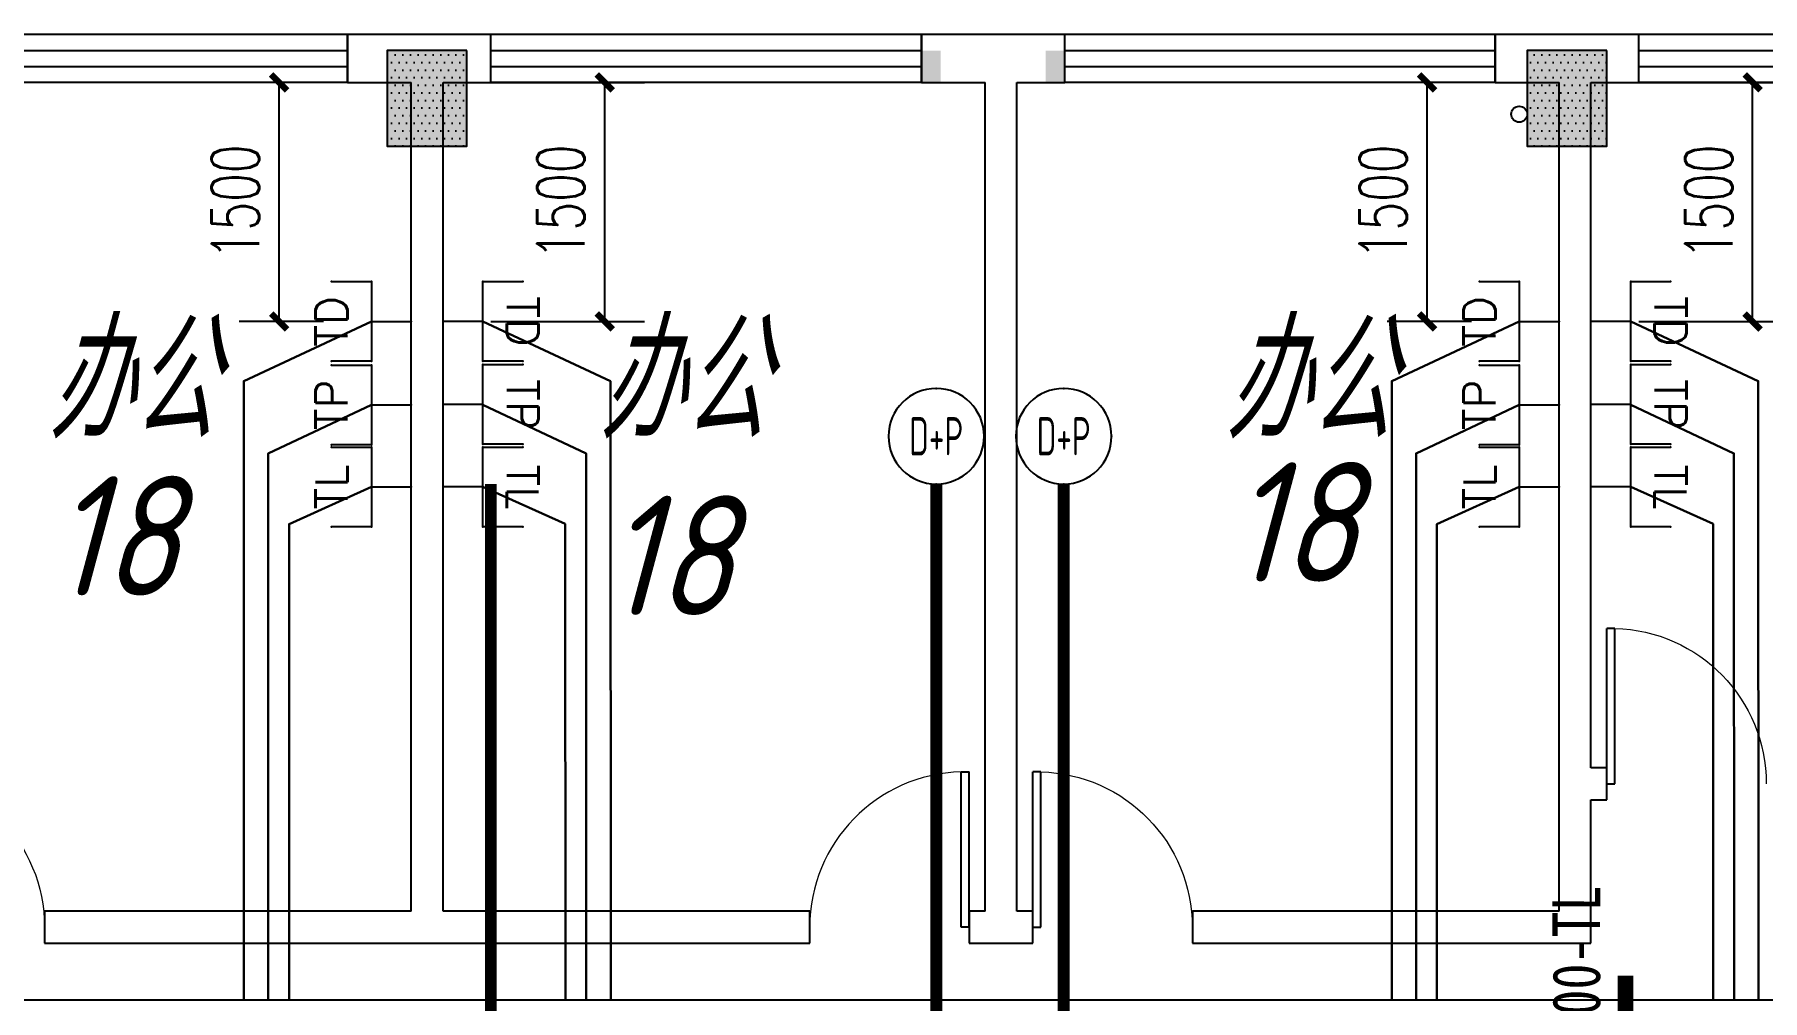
# Model space of a CAD drawing. Extents: x 1398449 to 2142961, y 256969 to 1032940.
# Drawn here: x 1605029 to 1615867, y 317858 to 323917 of the extents above; entities that cross this region are included whole.
import ezdxf
from ezdxf.enums import TextEntityAlignment as Align

# ---------------------------------------------------------------- set-up
doc = ezdxf.new("R2010")
doc.units = 0
doc.header["$LTSCALE"] = 1500
doc.header["$PDSIZE"] = 50
for name, color, linetype in [('1-建筑底图', 8, 'Continuous'), ('COLU', 7, 'Continuous'), ('EQUIP-通讯', 3, 'Continuous'), ('TEL_DIM', 3, 'Continuous'), ('WIRE-综合布线', 5, 'Continuous'), ('光纤点位', 3, 'Continuous'), ('内网桥架', 1, 'Continuous'), ('墙填充', 252, 'Continuous'), ('抗震支吊架', 2, 'Continuous'), ('构造柱', 6, 'Continuous'), ('水', 5, 'Continuous'), ('红机电话', 3, 'Continuous'), ('结构柱子', 253, 'Continuous'), ('蓝机电话', 3, 'Continuous')]:
    doc.layers.add(name, color=color, linetype=linetype)
doc.layers.add('内网线路', color=1, linetype='Continuous', lineweight=30)
doc.styles.add('_TCH_DIM_T3', font='SIMPLEX', dxfattribs={"width": 0.705882, "bigfont": 'GBCBIG'})
doc.styles.add('_TEL_ATTDEF', font='GBENOR', dxfattribs={"width": 0.8, "height": 3, "bigfont": 'GBCBIG'})
doc.styles.add('_TEL_DIM', font='SIMPLEX', dxfattribs={"width": 0.8, "height": 3.5, "bigfont": 'HZTXT'})
doc.styles.add('kzcad', font='', dxfattribs={"width": 0.8})
doc.styles.get("Standard").update_dxf_attribs({"font": 'gbeitc.shx', "bigfont": 'gbcbig.shx'})
doc.styles.get('kzcad').set_extended_font_data('SimSun')
doc.linetypes.add('JIEDI', pattern='A,1.25,-0.25,0.25,-0.25,0.625,["/",Standard,S=0.6,R=0,X=0,Y=-0.3],0.625,-0.25,0.25,-0.25', length=4)
doc.dimstyles.new('_TCH_ARCH&&100', dxfattribs={"dimtxt": 297.5, "dimasz": 100, "dimexe": 250, "dimexo": 300, "dimgap": 126.25, "dimtad": 1, "dimdec": 0, "dimzin": 0, "dimdsep": 46, "dimtxsty": '_TCH_DIM_T3', "dimblk": 'ARCHTICK', "dimcen": 0.09, "dimclrt": 7, "dimazin": 2, "dimtfac": 1, "dimtdec": 0, "dimtix": 1, "dimtmove": 2, "dimatfit": 3, "dimfxl": 1, "dimtolj": 1, "dimtzin": 0, "dimarcsym": 0})
pattern_1 = [(0, (-733263.436, -708672.53), (23.8125, 47.625), [0, -47.625])]

# ---------------------------------------------------------------- blocks, each defined once
blk = doc.blocks.new('ghyhytjhrtret')
at = {"layer": '构造柱', "color": 0}
for points in [[(-330489, 1099337), (-330489, 1099137), (-330609, 1099337), (-330609, 1099137)], [(-329709, 1099337), (-329709, 1099137), (-329829, 1099337), (-329829, 1099137)]]:
    blk.add_solid(points, dxfattribs=at)
blk = doc.blocks.new('A$C737A27E0')
at = {"layer": '结构柱子'}
h = blk.add_hatch(color=6, dxfattribs=at)
h.dxf.hatch_style = 1
h.paths.add_polyline_path([(57350, 21800), (56850, 21800), (56850, 21200), (57350, 21200)])
h = blk.add_hatch(color=6, dxfattribs=at)
h.dxf.hatch_style = 1
h.paths.add_polyline_path([(64500, 21800), (64000, 21800), (64000, 21200), (64500, 21200)])
at = {"layer": '结构柱子', "color": 6}
for points in [[(57350, 21800), (56850, 21800), (56850, 21200), (57350, 21200)], [(64500, 21800), (64000, 21800), (64000, 21200), (64500, 21200)]]:
    blk.add_lwpolyline(points, close=True, dxfattribs=at)
blk = doc.blocks.new('A$C6ABE5480')
at = {"layer": '墙填充'}
h = blk.add_hatch(dxfattribs=at)
h.set_pattern_fill('DOTS', color=256, scale=30)
h.set_pattern_definition(pattern_1)
h.paths.add_polyline_path([(57350, 21800), (56850, 21800), (56850, 21200), (57350, 21200)])
h = blk.add_hatch(dxfattribs=at)
h.set_pattern_fill('DOTS', color=256, scale=30)
h.set_pattern_definition(pattern_1)
h.paths.add_polyline_path([(64500, 21800), (64000, 21800), (64000, 21200), (64500, 21200)])
at = {"layer": 'COLU', "color": 6}
for points in [[(57350, 21800), (56850, 21800), (56850, 21200), (57350, 21200)], [(64500, 21800), (64000, 21800), (64000, 21200), (64500, 21200)]]:
    blk.add_lwpolyline(points, close=True, dxfattribs=at)
blk = doc.blocks.new('shui1')
at = {"layer": '水'}
blk.add_circle((545292, 185838), 50, dxfattribs=at)
blk = doc.blocks.new('$TCHSYS$WIN2D')
for p, q in [((-0.5, 0.5), (0.5, 0.5)), ((-0.5, 0.5), (-0.5, -0.5)), ((0.5, 0.5), (0.5, -0.5)), ((0.5, 0.1667), (-0.5, 0.1667)), ((0.5, -0.1667), (-0.5, -0.1667)), ((-0.5, -0.5), (0.5, -0.5))]:
    blk.add_line(p, q)
blk = doc.blocks.new('$DorLib2D$00000001')
for p, q in [((0.45, 0.975), (0.5, 0.975)), ((0.45, 0), (0.45, 0.975)), ((0.5, 0), (0.5, 0.975)), ((0.5, 0), (0.45, 0))]:
    blk.add_line(p, q)
at = {"lineweight": 13}
blk.add_arc((0.475, 0), 0.975, 91.4693, 180, dxfattribs=at)
blk = doc.blocks.new('1-五层建筑底图')
at = {"layer": '1-建筑底图'}
for p, q in [((88400, 36600), (87900, 36600)), ((87900, 36600), (87900, 36300)), ((88800, 36600), (88400, 36600)), ((88800, 36300), (88800, 36600)), ((92000, 36600), (91500, 36600)), ((91500, 36600), (91500, 36300)), ((92400, 36600), (92000, 36600)), ((92400, 36300), (92400, 36600)), ((95600, 36600), (95100, 36600)), ((95100, 36600), (95100, 36300)), ((96000, 36600), (95600, 36600)), ((96000, 36300), (96000, 36600)), ((87900, 36300), (88300, 36300)), ((88300, 31100), (88300, 36300)), ((88500, 31100), (88500, 36300)), ((88500, 36300), (88800, 36300)), ((91500, 36300), (91900, 36300)), ((91900, 31100), (91900, 36300)), ((92100, 36300), (92400, 36300)), ((92100, 31100), (92100, 36300)), ((95100, 36300), (95500, 36300)), ((95500, 31900), (95500, 36300)), ((95700, 36300), (96000, 36300)), ((95700, 32000), (95700, 36300)), ((95800, 32000), (95700, 32000)), ((95800, 31800), (95800, 32000)), ((95500, 31100), (95500, 31900)), ((95700, 30900), (95700, 31800)), ((95700, 31800), (95800, 31800)), ((88300, 31100), (86000, 31100)), ((86000, 31100), (86000, 30900)), ((90800, 31100), (88500, 31100)), ((90800, 30900), (90800, 31100)), ((91900, 31100), (91800, 31100)), ((91800, 31100), (91800, 30900)), ((92200, 31100), (92100, 31100)), ((92200, 30900), (92200, 31100)), ((95500, 31100), (93200, 31100)), ((93200, 31100), (93200, 30900)), ((86000, 30900), (88400, 30900)), ((88400, 30900), (90800, 30900)), ((91800, 30900), (92000, 30900)), ((92000, 30900), (92200, 30900)), ((93200, 30900), (95700, 30900))]:
    blk.add_line(p, q, dxfattribs=at)
at = {"layer": '1-建筑底图', "rotation": 180}
for name, p, xscale, yscale, zscale in [('$TCHSYS$WIN2D', (86550, 36450), 2700, 300, 2700), ('$TCHSYS$WIN2D', (90150, 36450), 2700, 300, 2700), ('$TCHSYS$WIN2D', (93750, 36450), 2700, 300, 2700), ('$TCHSYS$WIN2D', (97350, 36450), 2700, 300, 2700), ('$DorLib2D$00000001', (96300, 31900), 1000, -1000, 1000), ('$DorLib2D$00000001', (85500, 31000), 1000, -1000, 1000), ('$DorLib2D$00000001', (91300, 31000), -1000, -1000, -1000), ('$DorLib2D$00000001', (92700, 31000), 1000, -1000, 1000)]:
    blk.add_blockref(name, p, dxfattribs=dict(at, xscale=xscale, yscale=yscale, zscale=zscale))
at = {"layer": '1-建筑底图'}
for name, p in [('ghyhytjhrtret', (422109.4, -1062837.1)), ('A$C737A27E0', (31300, 14700)), ('A$C6ABE5480', (31300, 14700)), ('shui1', (-450041.7, -149737.7))]:
    blk.add_blockref(name, p, dxfattribs=at)
for s, height, p in [('办公', 723.4, (86017.5, 34068.8)), ('办公', 723.4, (89473.1, 34068.8)), ('办公', 723.4, (93400.2, 34068.8)), ('18', 750, (86037.4, 33079.6)), ('18', 750, (93430.6, 33166.6)), ('18', 750, (89510.6, 32957.1))]:
    blk.add_text(s, height=height, dxfattribs=at).set_placement(p)
blk = doc.blocks.new('$equip_U$00000080(win7-PC-hzk)')
blk.add_circle((0, 0.5), 0.5)
for p in [(0, 0.999), (-0.5, 0.5), (0.5, 0.5)]:
    blk.add_point(p)
at = {"color": 7, "style": '_TEL_DIM', "width": 0.7}
blk.add_attdef('$TEXT$', text='', height=0.4, dxfattribs=at).set_placement((0, 0.5), align=Align.MIDDLE_CENTER)
at = {"color": 7, "style": '_TEL_DIM', "flags": 1}
for tag in ['A', 'REMARK']:
    blk.add_attdef(tag, text='', height=0.00002, dxfattribs=at).set_placement((0, 0), align=Align.MIDDLE_CENTER)
blk = doc.blocks.new('$equip$00001867')
for p, q in [((-0.5, 0.499), (-0.5, 0.999)), ((0.5, 0.999), (0.5, 0.499)), ((0.5, 0.499), (-0.5, 0.499)), ((0, 0.5), (0, 0))]:
    blk.add_line(p, q)
for p in [(-0.5, 0.999), (0.5, 0.999), (-0.5, 0.499), (0.5, 0.499), (0, 0)]:
    blk.add_point(p)
at = {"color": 7, "style": '_TEL_DIM'}
blk.add_attdef('$TEXT$', text='', height=0.4, dxfattribs=at).set_placement((0, 0.999), align=Align.MIDDLE_CENTER)
at = {"color": 7, "style": '_TEL_DIM', "flags": 1}
blk.add_attdef('A', text='', height=0.00002, dxfattribs=at).set_placement((0, 0), align=Align.MIDDLE_CENTER)
blk = doc.blocks.new('$equip$00002670')
for p, q in [((-0.5, 0.499), (-0.5, 0.999)), ((0.5, 0.999), (0.5, 0.499)), ((0.5, 0.499), (-0.5, 0.499)), ((0, 0.5), (0, 0))]:
    blk.add_line(p, q)
for p in [(-0.5, 0.999), (0.5, 0.999), (-0.5, 0.499), (0.5, 0.499), (0, 0)]:
    blk.add_point(p)
at = {"color": 7, "style": '_TEL_DIM'}
blk.add_attdef('$TEXT$', text='', height=0.4, dxfattribs=at).set_placement((0, 0.999), align=Align.MIDDLE_CENTER)
at = {"color": 7, "style": '_TEL_DIM', "flags": 1}
blk.add_attdef('A', text='', height=0.000025, dxfattribs=at).set_placement((0, 0), align=Align.MIDDLE_CENTER)
blk = doc.blocks.new('_ArchTick')
at = {"color": 0, "linetype": 'ByBlock', "const_width": 0.4}
blk.add_lwpolyline([(-0.5, -0.5), (0.5, 0.5)], dxfattribs=at)
blk = doc.blocks.new('*D1091')
at = {"layer": 'Defpoints', "color": 0, "transparency": 16777216}
for p in [(1614791, 323617), (1615805, 323617), (1614791, 322117)]:
    blk.add_point(p, dxfattribs=at)
at = {"layer": 'TEL_DIM', "color": 0, "lineweight": -2, "transparency": 16777216}
for p, q in [((1615091, 323617), (1616055, 323617)), ((1615805, 322117), (1615805, 323617)), ((1615091, 322117), (1616055, 322117))]:
    blk.add_line(p, q, dxfattribs=at)
at = {"layer": 'TEL_DIM', "color": 0, "lineweight": -2, "transparency": 16777216, "xscale": 100, "yscale": 100, "zscale": 100}
for p, rotation in [((1615805, 323617), 90), ((1615805, 322117), 270)]:
    blk.add_blockref('_ArchTick', p, dxfattribs=dict(at, rotation=rotation))
at = {"layer": 'TEL_DIM', "color": 7, "transparency": 16777216, "insert": (1615530, 322867), "char_height": 297.5, "attachment_point": 5, "rotation": 90, "style": '_TCH_DIM_T3'}
blk.add_mtext('\\A1;1500', dxfattribs=at)
blk = doc.blocks.new('*D1092')
at = {"layer": 'Defpoints', "color": 0, "transparency": 16777216}
for p in [(1613763, 323617), (1614341, 323617), (1614341, 322117)]:
    blk.add_point(p, dxfattribs=at)
at = {"layer": 'TEL_DIM', "color": 0, "lineweight": -2, "transparency": 16777216}
for p, q in [((1614041, 323617), (1613513, 323617)), ((1613763, 322117), (1613763, 323617)), ((1614041, 322117), (1613513, 322117))]:
    blk.add_line(p, q, dxfattribs=at)
at = {"layer": 'TEL_DIM', "color": 0, "lineweight": -2, "transparency": 16777216, "xscale": 100, "yscale": 100, "zscale": 100}
for p, rotation in [((1613763, 323617), 90), ((1613763, 322117), 270)]:
    blk.add_blockref('_ArchTick', p, dxfattribs=dict(at, rotation=rotation))
at = {"layer": 'TEL_DIM', "color": 7, "transparency": 16777216, "insert": (1613488, 322867), "char_height": 297.5, "attachment_point": 5, "rotation": 90, "style": '_TCH_DIM_T3'}
blk.add_mtext('\\A1;1500', dxfattribs=at)
blk = doc.blocks.new('*D1093')
at = {"layer": 'Defpoints', "color": 0, "transparency": 16777216}
for p in [(1607591, 323617), (1608605, 323617), (1607591, 322117)]:
    blk.add_point(p, dxfattribs=at)
at = {"layer": 'TEL_DIM', "color": 0, "lineweight": -2, "transparency": 16777216}
for p, q in [((1607891, 323617), (1608855, 323617)), ((1608605, 322117), (1608605, 323617)), ((1607891, 322117), (1608855, 322117))]:
    blk.add_line(p, q, dxfattribs=at)
at = {"layer": 'TEL_DIM', "color": 0, "lineweight": -2, "transparency": 16777216, "xscale": 100, "yscale": 100, "zscale": 100}
for p, rotation in [((1608605, 323617), 90), ((1608605, 322117), 270)]:
    blk.add_blockref('_ArchTick', p, dxfattribs=dict(at, rotation=rotation))
at = {"layer": 'TEL_DIM', "color": 7, "transparency": 16777216, "insert": (1608330, 322867), "char_height": 297.5, "attachment_point": 5, "rotation": 90, "style": '_TCH_DIM_T3'}
blk.add_mtext('\\A1;1500', dxfattribs=at)
blk = doc.blocks.new('*D1094')
at = {"layer": 'Defpoints', "color": 0, "transparency": 16777216}
for p in [(1606563, 323617), (1607141, 323617), (1607141, 322117)]:
    blk.add_point(p, dxfattribs=at)
at = {"layer": 'TEL_DIM', "color": 0, "lineweight": -2, "transparency": 16777216}
for p, q in [((1606841, 323617), (1606313, 323617)), ((1606563, 322117), (1606563, 323617)), ((1606841, 322117), (1606313, 322117))]:
    blk.add_line(p, q, dxfattribs=at)
at = {"layer": 'TEL_DIM', "color": 0, "lineweight": -2, "transparency": 16777216, "xscale": 100, "yscale": 100, "zscale": 100}
for p, rotation in [((1606563, 323617), 90), ((1606563, 322117), 270)]:
    blk.add_blockref('_ArchTick', p, dxfattribs=dict(at, rotation=rotation))
at = {"layer": 'TEL_DIM', "color": 7, "transparency": 16777216, "insert": (1606288, 322867), "char_height": 297.5, "attachment_point": 5, "rotation": 90, "style": '_TCH_DIM_T3'}
blk.add_mtext('\\A1;1500', dxfattribs=at)

msp = doc.modelspace()

# ---------------------------------------------------------------- linework, layer by layer
at = {"layer": 'WIRE-综合布线', "linetype": 'Continuous', "const_width": 75}
for points in [[(1607890.6, 316640.3), (1607890.6, 321097.4)], [(1610684.4, 316640.3), (1610684.4, 321097.4)], [(1611483.8, 316640.3), (1611483.8, 321097.4)]]:
    msp.add_lwpolyline(points, dxfattribs=at)
at = {"layer": '内网桥架'}
msp.add_line((1593710.1, 317862.5), (1626177.4, 317862.5), dxfattribs=at)
at = {"layer": '内网线路'}
for points in [[(1607141.5, 322117.1), (1606341.4, 321743), (1606341.4, 317862.5)], [(1607840.2, 322117.1), (1608640.5, 321743.3), (1608642.4, 317862.9)], [(1614341.5, 322117.1), (1613541.4, 321743), (1613541.4, 317862.5)], [(1615040.2, 322117.1), (1615840.5, 321743.3), (1615842.4, 317862.9)], [(1607141.5, 321593.4), (1606494.4, 321289.5), (1606494.4, 317862.5)], [(1607840.5, 321593.4), (1608487.7, 321289.8), (1608489.4, 317862.9)], [(1614341.5, 321593.4), (1613694.4, 321289.5), (1613694.4, 317862.5)], [(1615040.5, 321593.4), (1615687.7, 321289.8), (1615689.4, 317862.9)], [(1607141.5, 321078.8), (1606625.4, 320846.6), (1606625.4, 317862.5)], [(1607840.7, 321078.8), (1608356.9, 320846.8), (1608358.3, 317862.8)], [(1614341.5, 321078.8), (1613825.4, 320846.6), (1613825.4, 317862.5)], [(1615040.7, 321078.8), (1615556.9, 320846.8), (1615558.3, 317862.8)]]:
    msp.add_lwpolyline(points, dxfattribs=at)
at = {"layer": '抗震支吊架', "color": 5, "const_width": 100}
msp.add_lwpolyline([(1615007.6, 317512.5), (1615007.6, 318012.5)], dxfattribs=at)

# ---------------------------------------------------------------- block references
at = {"layer": '1-建筑底图', "linetype": 'JIEDI'}
msp.add_blockref('1-五层建筑底图', (1519091, 287317.1), dxfattribs=at)
at = {"layer": 'EQUIP-通讯', "linetype": 'JIEDI'}
ref = msp.add_blockref('$equip_U$00000080(win7-PC-hzk)', (1610384.7, 321397.1), dxfattribs=dict(at, xscale=-600.0000000000002, yscale=600.0000000000002, zscale=600, rotation=270.0000000000001))
ref.add_attrib('$TEXT$', 'D+P', dxfattribs={"layer": '0', "color": 7, "height": 240, "style": '_TEL_ATTDEF', "width": 0.7}).set_placement((1610684.4, 321397.1), align=Align.MIDDLE_CENTER)
ref = msp.add_blockref('$equip_U$00000080(win7-PC-hzk)', (1611184.1, 321397.1), dxfattribs=dict(at, xscale=-600.0000000000002, yscale=600.0000000000002, zscale=600, rotation=270.0000000000001))
ref.add_attrib('$TEXT$', 'D+P', dxfattribs={"layer": '0', "color": 7, "height": 240, "style": '_TEL_ATTDEF', "width": 0.7}).set_placement((1611483.8, 321397.1), align=Align.MIDDLE_CENTER)
at = {"layer": '光纤点位', "xscale": 500, "yscale": 500, "zscale": 500}
for p, rotation in [((1607391, 322117.1), 90), ((1607591, 322117.1), 270), ((1614591, 322117.1), 90), ((1614791, 322117.1), 270)]:
    msp.add_blockref('$equip$00002670', p, dxfattribs=dict(at, rotation=rotation)).add_auto_attribs({'$TEXT$': 'TD'})
at = {"layer": '红机电话', "xscale": 500, "yscale": 500, "zscale": 500}
for p, rotation in [((1607391, 321593.4), 90), ((1607591, 321597.1), 270), ((1614591, 321593.4), 90), ((1614791, 321597.1), 270)]:
    msp.add_blockref('$equip$00001867', p, dxfattribs=dict(at, rotation=rotation)).add_auto_attribs({'$TEXT$': 'TP'})
at = {"layer": '蓝机电话', "xscale": 500, "yscale": 500, "zscale": 500}
for p, rotation in [((1607391, 321078.8), 90), ((1607591, 321078.8), 270), ((1614591, 321078.8), 90), ((1614791, 321078.8), 270)]:
    msp.add_blockref('$equip$00001867', p, dxfattribs=dict(at, rotation=rotation)).add_auto_attribs({'$TEXT$': 'TL'})

# ---------------------------------------------------------------- texts
at = {"layer": '抗震支吊架', "color": 5, "style": 'kzcad', "width": 0.8}
msp.add_text('KZQ-200-TL', height=300, rotation=89.88539, dxfattribs=at).set_placement((1614847.6, 317762.5), align=Align.CENTER)

# ---------------------------------------------------------------- dimensions: what is measured, and where the dimension line sits
at = {"layer": 'TEL_DIM'}
for p1, p2, distance, picture, middle in [((1607141.5, 322117.1), (1607141.5, 323617.1), 578.5, '*D1094', (1606287.9, 322867.1)), ((1607591, 322117.1), (1607591, 323617.1), -1014, '*D1093', (1608329.9, 322867.1)), ((1614341.5, 322117.1), (1614341.5, 323617.1), 578.5, '*D1092', (1613487.9, 322867.1)), ((1614791, 322117.1), (1614791, 323617.1), -1014, '*D1091', (1615529.9, 322867.1))]:
    dim = msp.add_aligned_dim(p1=p1, p2=p2, distance=distance, dimstyle='_TCH_ARCH&&100', dxfattribs=at)
    dim.commit()
    dim.dimension.update_dxf_attribs({"geometry": picture, "text_midpoint": middle})

doc.saveas('drawing.dxf')
